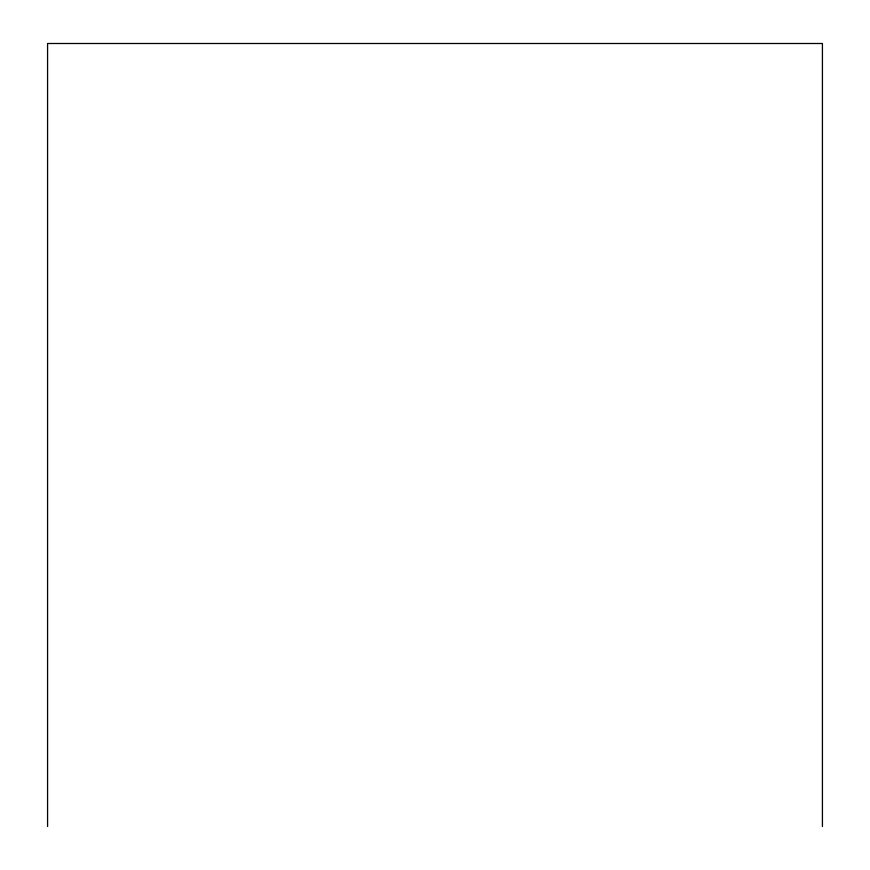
<?xml version="1.0" encoding="UTF-8"?>
<svg xmlns="http://www.w3.org/2000/svg" width="870" height="870" viewBox="0 0 870 870"><rect width="100%" height="100%" fill="white"/><g stroke="black" fill="none" stroke-linecap="round" stroke-linejoin="round"><path stroke-width="1.3" d="M822.422 826.5L822.422 43.5L47.578 43.5L47.578 826.5"/></g></svg>
